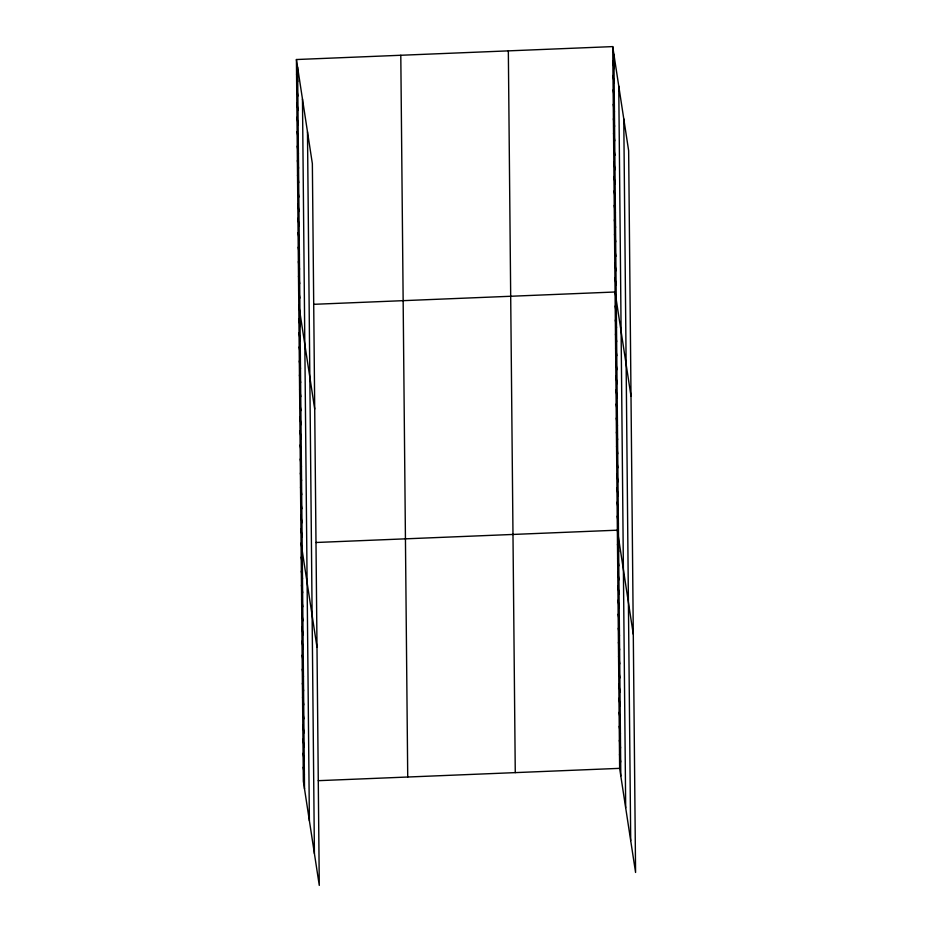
<?xml version="1.0" encoding="UTF-8"?>
<svg xmlns="http://www.w3.org/2000/svg" width="932" height="932" viewBox="0 0 932 932"><rect width="100%" height="100%" fill="white"/><g stroke="black" fill="none" stroke-linecap="round" stroke-linejoin="round"><path stroke-width="1.4" d="M296.423 59.532L312.36 163.648L319.28 885.4L303.354 781.284L296.423 59.532L612.72 46.6L628.646 150.716L635.577 872.468L619.64 768.352L612.72 46.6M313.688 304.321L615.073 291.996L630.999 396.112M315.983 542.494L617.357 530.18L633.294 634.284M318.266 780.678L619.64 768.352M612.848 61.034L614.025 68.677M612.988 75.469L614.165 83.111M613.128 89.903L614.304 97.545M613.268 104.337L614.444 111.98M613.407 118.772L614.572 126.414M613.547 133.206L614.712 140.849M613.687 147.64L614.852 155.283M613.827 162.086L614.992 169.717M613.967 176.521L615.132 184.163M614.106 190.955L615.271 198.598M614.235 205.39L615.411 213.032M614.374 219.824L615.551 227.466M614.514 234.258L615.691 241.901M614.654 248.693L615.831 256.335M614.794 263.127L615.959 270.769M614.934 277.561L616.099 285.204M615.202 306.011L616.378 313.653M615.341 320.014L616.506 327.656M615.469 334.029L616.646 341.671M615.609 348.044L616.774 355.686M615.749 362.047L616.914 369.689M615.877 376.062L617.042 383.704M616.017 390.065L617.182 397.708M616.145 404.08L617.322 411.723M616.285 418.095L617.45 425.738M616.413 432.099L617.59 439.741M616.553 446.113L617.718 453.756M616.681 460.128L617.858 467.771M616.821 474.132L617.986 481.774M616.949 488.147L618.126 495.789M617.089 502.15L618.254 509.792M617.229 516.165L618.394 523.807M617.497 544.183L618.662 551.826M617.625 558.198L618.801 565.841M617.765 572.213L618.93 579.844M617.893 586.216L619.069 593.859M618.033 600.231L619.197 607.874M618.161 614.235L619.337 621.877M618.3 628.25L619.465 635.892M618.44 642.264L619.605 649.907M618.568 656.268L619.733 663.91M618.708 670.283L619.873 677.925M618.836 684.298L620.013 691.928M618.976 698.301L620.141 705.943M619.104 712.316L620.281 719.958M619.244 726.319L620.409 733.962M619.372 740.334L620.549 747.977M619.512 754.349L620.677 761.992M296.562 73.966L297.727 81.608M296.702 88.4L297.867 96.043M296.842 102.835L298.007 110.477M296.982 117.269L298.147 124.911M297.122 131.703L298.287 139.346M297.25 146.138L298.426 153.78M297.39 160.572L298.566 168.214M297.529 175.018L298.706 182.649M297.669 189.452L298.846 197.095M297.809 203.887L298.974 211.529M297.949 218.321L299.114 225.963M298.089 232.755L299.254 240.398M298.228 247.19L299.393 254.832M298.368 261.624L299.533 269.266M298.508 276.058L299.673 283.701M298.636 290.493L299.813 298.135M298.776 304.927L314.713 409.043M298.916 318.942L300.081 326.584M299.044 332.945L300.221 340.588M299.184 346.96L300.349 354.603M299.312 360.975L300.488 368.618M299.452 374.979L300.617 382.621M299.591 388.993L300.756 396.636M299.72 402.997L300.896 410.639M299.859 417.012L301.024 424.654M299.988 431.027L301.164 438.669M300.127 445.03L301.292 452.672M300.255 459.045L301.432 466.687M300.395 473.06L301.56 480.702M300.523 487.063L301.7 494.706M300.663 501.078L301.828 508.721M300.803 515.081L301.968 522.724M300.931 529.096L302.096 536.739M301.071 543.111L316.997 647.216M301.199 557.115L302.376 564.757M301.339 571.13L302.504 578.772M301.467 585.145L302.644 592.787M301.607 599.148L302.772 606.79M301.735 613.163L302.912 620.805M301.875 627.166L303.04 634.808M302.003 641.181L303.18 648.823M302.143 655.196L303.308 662.838M302.283 669.199L303.448 676.842M302.411 683.214L303.576 690.857M302.55 697.229L303.716 704.872M302.679 711.233L303.855 718.875M302.818 725.247L303.983 732.89M302.947 739.251L304.123 746.893M303.086 753.266L304.251 760.908M303.215 767.281L304.391 774.923M623.776 118.877L630.708 840.629M618.755 86.082L625.687 807.834M613.885 54.242L620.817 775.995M508.336 50.864L515.268 772.628M400.795 55.268L407.727 777.02M307.478 131.808L314.41 853.561M302.469 99.013L309.389 820.766M297.588 67.174L304.519 788.926"/></g></svg>
